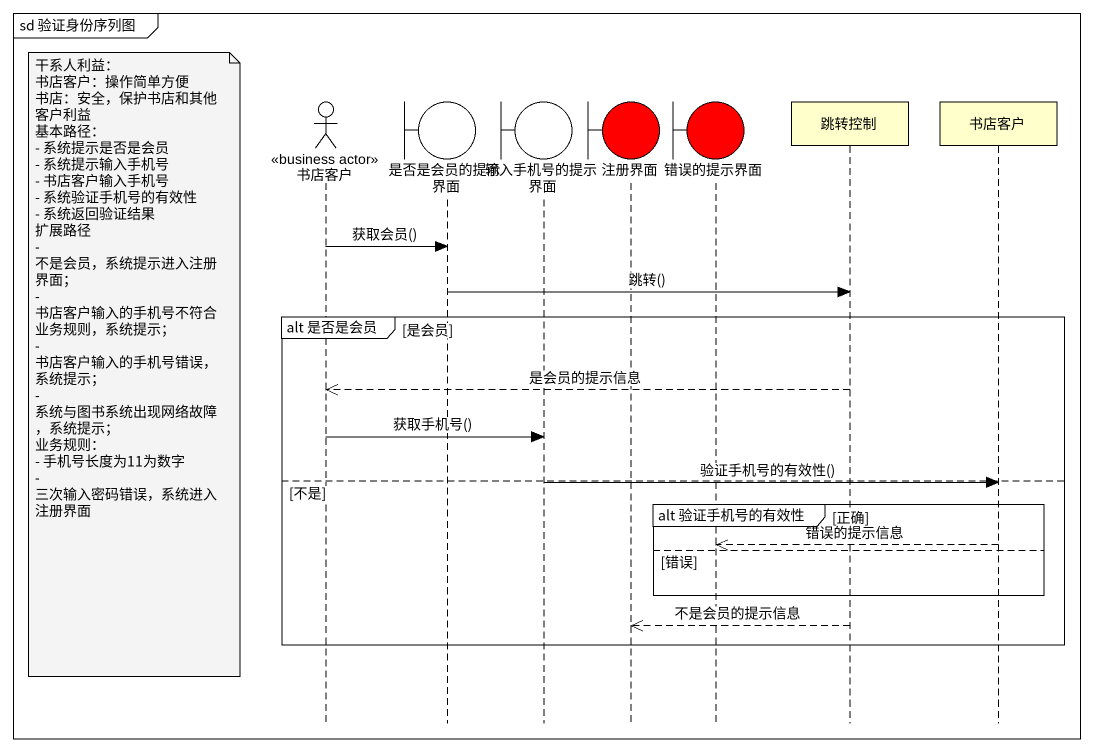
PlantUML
@startuml
mainframe sd 验证身份序列图
hide footbox
actor 书店客户 <<business actor>>
boundary 是否是会员的提示界面
boundary 输入手机号的提示界面
boundary 注册界面 #FF0000
boundary 错误的提示界面 #FF0000
participant 跳转控制
participant "书店客户" as 书店客户_2

书店客户 -> 是否是会员的提示界面 : 获取会员()
是否是会员的提示界面 -> 跳转控制 : 跳转()
group alt 是否是会员 [是会员]
  note left of 书店客户
    干系人利益：
    书店客户：操作简单方便
    书店：安全，保护书店和其他客户利益
    基本路径：
    - 系统提示是否是会员
    - 系统提示输入手机号
    - 书店客户输入手机号
    - 系统验证手机号的有效性
    - 系统返回验证结果
    扩展路径
    - 不是会员，系统提示进入注册界面；
    - 书店客户输入的手机号不符合业务规则，系统提示；
    - 书店客户输入的手机号错误，系统提示；
    - 系统与图书系统出现网络故障，系统提示；
    业务规则：
    - 手机号长度为11为数字
    - 三次输入密码错误，系统进入注册界面
  end note
  跳转控制 -->> 书店客户 : 是会员的提示信息
  书店客户 -> 输入手机号的提示界面 : 获取手机号()
else 不是
  输入手机号的提示界面 -> 书店客户_2 : 验证手机号的有效性()
  group alt 验证手机号的有效性 [正确]
    书店客户_2 -->> 错误的提示界面 : 错误的提示信息
  else 错误
  end
  跳转控制 -->> 注册界面 : 不是会员的提示信息
end
@enduml
